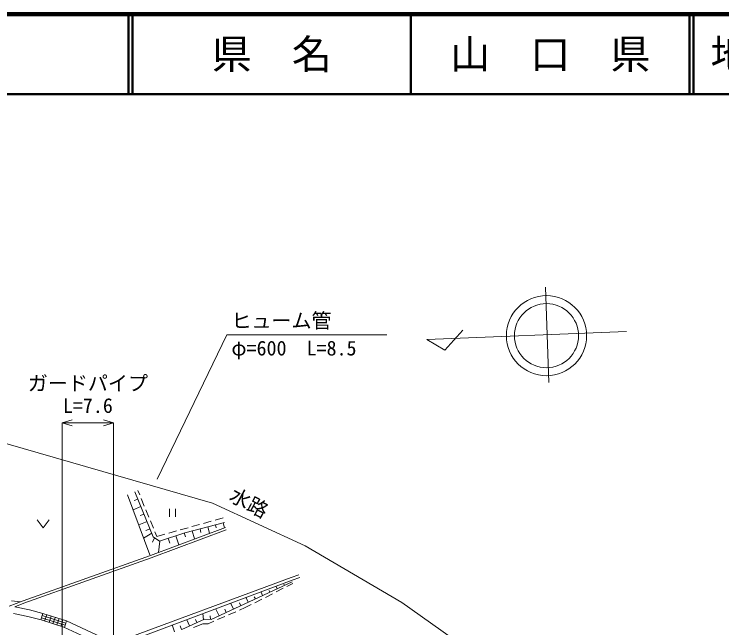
# Model space of a CAD drawing. Units: millimetres, scale not verified. Extents: x 40000 to 680000, y 20000 to 380000.
# Drawn here: x 283472 to 371796, y 303440 to 380000 of the extents above; entities that cross this region are included whole.
import ezdxf
from ezdxf.enums import TextEntityAlignment as Align

# ---------------------------------------------------------------- set-up
doc = ezdxf.new("R2010")
doc.units = ezdxf.units.MM
doc.header["$LTSCALE"] = 1000
for name, color, linetype, lineweight in [('M-BGD', 7, 'Continuous', 13), ('M-BMK-SRVR', 3, 'Continuous', 13), ('M-STR-HTXT', 7, 'Continuous', 13), ('M-TTL', 2, 'Continuous', 140), ('M-TTL-LINE', 7, 'Continuous', 50)]:
    doc.layers.add(name, color=color, linetype=linetype, lineweight=lineweight)
doc.layers.add('M-TTL-TXT', color=7, linetype='Continuous')
doc.styles.add('ＭＳ ゴシック', font='')
doc.styles.get('ＭＳ ゴシック').set_extended_font_data('MS Gothic')

msp = doc.modelspace()

# ---------------------------------------------------------------- linework, layer by layer
at = {"layer": 'M-BGD'}
for p, q in [((297628, 320051), (300401, 312535)), ((298542, 320414), (300826, 314784)), ((298915, 320567), (299140, 320021)), ((298918, 319487), (298470, 319309)), ((299331, 319558), (299712, 318634)), ((299294, 318561), (298325, 318175)), ((299902, 318172), (300283, 317247)), ((302873, 318276), (302873, 317276)), ((303623, 317276), (303623, 318276)), ((299691, 317642), (299192, 317444)), ((308549, 316863), (309564, 317144)), ((286329, 316924), (287079, 315924)), ((287079, 315924), (287829, 316924)), ((300060, 316713), (299031, 316304)), ((300473, 316785), (300854, 315860)), ((304774, 315297), (309721, 316576)), ((305658, 316064), (306622, 316330)), ((307104, 316464), (308068, 316730)), ((308606, 316288), (308699, 315927)), ((309574, 316538), (309730, 315935)), ((300429, 315783), (299915, 315579)), ((300474, 312482), (309841, 315976)), ((300584, 312182), (309953, 315677)), ((301045, 315398), (301270, 314851)), ((302766, 315265), (303730, 315531)), ((304212, 315664), (305176, 315931)), ((305701, 315537), (305962, 314529)), ((306670, 315787), (306788, 315330)), ((307638, 316037), (307846, 315232)), ((300636, 315253), (299635, 314611)), ((300973, 314680), (300728, 314142)), ((300826, 314784), (301593, 314241)), ((301270, 314851), (302284, 315131)), ((301593, 314241), (304774, 315297)), ((302709, 314611), (302915, 313992)), ((303658, 314927), (304029, 313808)), ((304703, 315274), (304853, 314791)), ((301664, 314264), (301478, 312857)), ((284583, 306808), (300474, 312482)), ((284700, 306524), (300584, 312182)), ((318059, 309716), (319001, 310053)), ((295789, 301502), (318054, 309715)), ((296676, 301358), (318177, 309387)), ((308058, 304485), (318185, 309192)), ((318177, 309387), (319118, 309723)), ((317061, 308375), (316169, 307923)), ((316295, 308314), (316170, 308584)), ((317202, 308735), (317139, 308871)), ((318259, 308981), (317507, 308601)), ((314482, 307471), (314290, 307882)), ((315722, 307698), (314830, 307246)), ((315388, 307892), (315293, 308098)), ((282863, 306127), (284583, 306808)), ((283125, 306808), (284235, 306672)), ((284700, 306524), (283555, 306052)), ((311761, 306206), (311600, 306553)), ((312668, 306628), (312411, 307181)), ((313575, 307049), (313446, 307326)), ((314384, 307020), (313492, 306569)), ((283555, 306052), (285368, 305688)), ((285368, 305688), (287062, 305231)), ((309041, 304942), (308652, 305777)), ((309947, 305363), (309753, 305781)), ((310854, 305785), (310532, 306479)), ((312294, 305962), (311586, 305656)), ((313046, 306343), (312294, 305962)), ((283389, 305228), (285176, 304870)), ((285176, 304870), (286825, 304425)), ((286787, 304435), (287052, 305234)), ((286963, 304969), (289919, 304030)), ((287062, 305231), (289987, 304302)), ((287267, 304285), (287544, 305078)), ((287833, 304105), (288098, 304902)), ((288312, 303953), (288578, 304750)), ((307105, 304460), (307029, 305224)), ((307969, 304489), (307943, 304941)), ((309750, 304862), (308832, 304465)), ((311127, 305457), (310209, 305060)), ((286825, 304425), (289684, 303517)), ((286875, 304703), (289837, 303763)), ((288807, 303796), (289085, 304589)), ((289282, 303645), (289547, 304442)), ((290001, 304296), (289751, 303486)), ((289987, 304302), (294370, 302291)), ((304408, 303249), (307247, 304524)), ((305371, 303682), (305036, 304427)), ((307028, 303922), (305867, 303475)), ((306283, 304091), (306116, 304464)), ((307666, 303960), (307028, 303922)), ((307247, 304524), (308058, 304485)), ((308374, 304266), (307666, 303960)), ((289684, 303517), (293990, 301542)), ((303491, 302946), (303210, 303798)), ((304340, 303227), (304197, 303677))]:
    msp.add_line(p, q, dxfattribs=at)
msp.add_lwpolyline([(377357, 256338), (374680, 260914), (372134, 265053), (369708, 268769), (367155, 272462), (364380, 276226), (361633, 279709), (359742, 281978), (356209, 285960), (350795, 291445), (344805, 296900), (339285, 301339), (331856, 306619), (319809, 313667), (308219, 318991), (278649, 327522), (255019, 332560)], dxfattribs=at)
at = {"layer": 'M-BMK-SRVR'}
for p, q in [((350221, 334044), (349779, 345945)), ((359888, 340398), (334991, 339396)), ((337223, 338081), (339465, 340561)), ((334991, 339396), (337223, 338081))]:
    msp.add_line(p, q, dxfattribs=at)
for radius in [5000, 4000]:
    msp.add_circle((349909, 339889), radius, dxfattribs=at)
at = {"layer": 'M-STR-HTXT'}
for p, q in [((289474, 329000), (290724, 329375)), ((289474, 299000), (289474, 329000)), ((295867, 329000), (289474, 329000)), ((289474, 329000), (290724, 328625)), ((295867, 329000), (294617, 329375)), ((295867, 329000), (294617, 328625)), ((295867, 300000), (295867, 329000))]:
    msp.add_line(p, q, dxfattribs=at)
msp.add_lwpolyline([(301310, 321987), (310000, 340000), (330000, 340000)], dxfattribs=at)
at = {"layer": 'M-TTL'}
msp.add_line((680000, 380000), (40000, 380000), dxfattribs=at)
at = {"layer": 'M-TTL-LINE'}
for p, q in [((297750, 380000), (297750, 370000)), ((298250, 380000), (298250, 370000)), ((333000, 380000), (333000, 370000)), ((367750, 380000), (367750, 370000)), ((368250, 380000), (368250, 370000)), ((40000, 370000), (680000, 370000))]:
    msp.add_line(p, q, dxfattribs=at)

# ---------------------------------------------------------------- texts
at = {"layer": 'M-STR-HTXT', "style": 'ＭＳ ゴシック'}
msp.add_text('ヒューム管', height=1833, dxfattribs=at).set_placement((310583, 340304), align=Align.BOTTOM_LEFT)
msp.add_text('φ=600\u3000L=8.5', height=1833, dxfattribs=at).set_placement((310583, 338336), align=Align.MIDDLE_LEFT)
for s, p in [('ガードパイプ', (292671, 332489)), ('L=7.6', (292671, 329705))]:
    msp.add_text(s, height=1833, dxfattribs=at).set_placement(p, align=Align.BOTTOM_CENTER)
msp.add_text('水路', height=1833, rotation=331.677, dxfattribs=at).set_placement((312099, 317758), align=Align.BOTTOM_CENTER)
at = {"layer": 'M-TTL-TXT', "style": 'ＭＳ ゴシック'}
for s, p in [('県\u3000名', (315625, 375000)), ('山\u3000口\u3000県', (350375, 375000))]:
    msp.add_text(s, height=3666, dxfattribs=at).set_placement(p, align=Align.MIDDLE_CENTER)
msp.add_text('地 名', height=3666, dxfattribs=at).set_placement((370380, 375000), align=Align.MIDDLE_LEFT)

doc.saveas('drawing.dxf')
